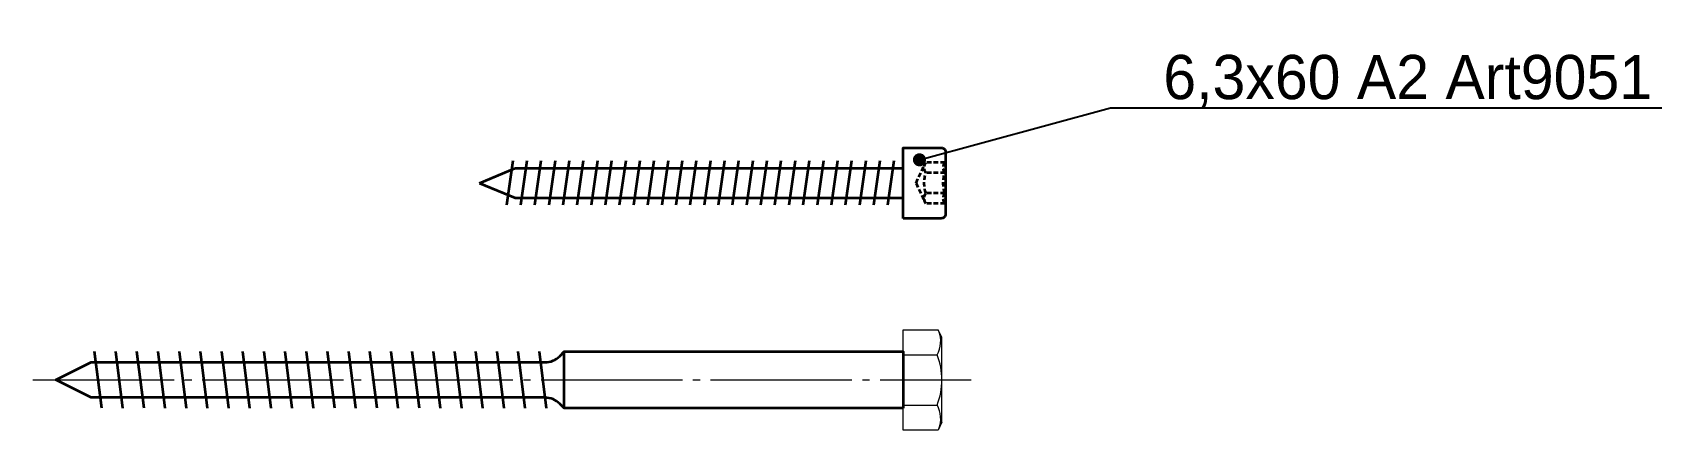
# Model space of a CAD drawing. Header units: millimetres. Extents: x -29692 to 34729, y -8412 to 43293.
# Drawn here: x -16164.9 to -15932.4, y -3810.2 to -3754 of the extents above; entities that cross this region are included whole.
import ezdxf
from ezdxf import colors
from ezdxf.entities.mleader import LeaderData, LeaderLine
from ezdxf.math import Vec2, Vec3

# ---------------------------------------------------------------- set-up
doc = ezdxf.new("R2010")
doc.units = ezdxf.units.MM
doc.linetypes.add('DASHED', pattern=[19.05, 12.7, -6.35])
doc.linetypes.add('GOST2.303 5', pattern=[24, 20, -1.5, 1, -1.5])
doc.layers.add('_0_001_Профили', color=150, linetype='Continuous', lineweight=35)
doc.layers.add('Axis-', color=30, linetype='GOST2.303 5', lineweight=9)
doc.layers.add('Text2-', color=144, linetype='Continuous')
doc.styles.add('alt', font='OpenGostTypeA.ttf')

# ---------------------------------------------------------------- blocks, each defined once
blk = doc.blocks.new('*U513')
at = {"linetype": 'DASHED', "ltscale": 0.05, "extrusion": (2.44925e-16, 1, 0)}
for p, q in [((-2.89, 5.91), (-2.89, 3.22)), ((-1.44, 5.91), (-1.44, 3.22)), ((1.44, 5.91), (1.44, 3.22)), ((2.89, 5.91), (2.89, 3.22)), ((-2.5, 3), (-2.89, 3.22)), ((0, 1.83), (-2.5, 3)), ((0, 1.83), (2.5, 3)), ((2.5, 3), (2.89, 3.22))]:
    blk.add_line(p, q, dxfattribs=at)
for p, q in [((-2.1, -54.94), (-2.1, 0)), ((2.1, -54.94), (2.1, 0)), ((3.15, -1.3), (-3.15, -2.2)), ((3.15, -3.3), (-3.15, -4.2)), ((3.15, -5.3), (-3.15, -6.2)), ((3.15, -7.3), (-3.15, -8.2)), ((3.15, -9.3), (-3.15, -10.2)), ((3.15, -11.3), (-3.15, -12.2)), ((3.15, -13.3), (-3.15, -14.2)), ((3.15, -15.3), (-3.15, -16.2)), ((3.15, -17.3), (-3.15, -18.2)), ((3.15, -19.3), (-3.15, -20.2)), ((3.15, -21.3), (-3.15, -22.2)), ((3.15, -23.3), (-3.15, -24.2)), ((3.15, -25.3), (-3.15, -26.2)), ((3.15, -27.3), (-3.15, -28.2)), ((3.15, -29.3), (-3.15, -30.2)), ((3.15, -31.3), (-3.15, -32.2)), ((3.15, -33.3), (-3.15, -34.2)), ((3.15, -35.3), (-3.15, -36.2)), ((3.15, -37.3), (-3.15, -38.2)), ((3.15, -39.3), (-3.15, -40.2)), ((3.15, -41.3), (-3.15, -42.2)), ((3.15, -43.3), (-3.15, -44.2)), ((3.15, -45.3), (-3.15, -46.2)), ((3.15, -47.3), (-3.15, -48.2)), ((3.15, -49.3), (-3.15, -50.2)), ((3.15, -51.3), (-3.15, -52.2)), ((3.15, -53.3), (-3.15, -54.2)), ((3.15, -55.3), (-3.15, -56.2)), ((0, -60), (-2.1, -54.94)), ((0, -60), (2.1, -54.94))]:
    blk.add_line(p, q)
blk.add_lwpolyline([(-5, 0), (5, 0), (5, 5.4, 0.414214), (4.4, 6), (-4.4, 6, 0.414214), (-5, 5.4)], format="xyb", close=True)
at = {"linetype": 'DASHED', "ltscale": 0.05}
for points in [[(3.05, 6), (2.89, 5.91, -0.309401), (1.44, 5.91, -0.154701), (-1.44, 5.91, -0.309401), (-2.89, 5.91), (-3.05, 6)], [(-2.89, 3.22, 0.309401), (-1.44, 3.22, 0.154701), (1.44, 3.22, 0.309401), (2.89, 3.22)]]:
    blk.add_lwpolyline(points, format="xyb", dxfattribs=at)
blk = doc.blocks.new('DIN571')
at = {"lineweight": 18}
for p, q in [((-5.5, 5.98), (-4.98, 7.1)), ((-4.98, 7.1), (0, 7.1)), ((0, 7.1), (0, -7.1)), ((-5.5, 5.98), (-5.5, -5.98)), ((0, 3.55), (-4.8, 3.55)), ((0, -3.55), (-4.8, -3.55)), ((-5.5, -5.98), (-4.98, -7.1)), ((0, -7.1), (-4.98, -7.1))]:
    blk.add_line(p, q, dxfattribs=at)
blk.add_lwpolyline([(0, 4), (48, 4), (48.62, 3.38, 0.198912), (50.74, 2.5), (115, 2.5), (120, 0), (115, -2.5), (50.74, -2.5, 0.198912), (48.62, -3.38), (48, -4), (0, -4)], format="xyb", close=True)
for points in [[(48, 4), (48, -4)], [(50.52, 4), (51.52, -4)], [(53.52, 4), (54.52, -4)], [(56.52, 4), (57.52, -4)], [(59.52, 4), (60.52, -4)], [(62.52, 4), (63.52, -4)], [(65.52, 4), (66.52, -4)], [(68.52, 4), (69.52, -4)], [(71.52, 4), (72.52, -4)], [(74.52, 4), (75.52, -4)], [(77.52, 4), (78.52, -4)], [(80.52, 4), (81.52, -4)], [(83.52, 4), (84.52, -4)], [(86.52, 4), (87.52, -4)], [(89.52, 4), (90.52, -4)], [(92.52, 4), (93.52, -4)], [(95.52, 4), (96.52, -4)], [(98.52, 4), (99.52, -4)], [(101.52, 4), (102.52, -4)], [(104.52, 4), (105.52, -4)], [(107.52, 4), (108.52, -4)], [(110.52, 4), (111.52, -4)], [(113.52, 4), (114.52, -4)]]:
    blk.add_lwpolyline(points)
for centre, radius, start, end in [((-1.34, 5.5), 3.98, 159.2731, 209.4178), ((3.9, 0), 9.4, 157.8126, 202.1874), ((-1.34, -5.5), 3.98, 150.5822, 200.7269)]:
    blk.add_arc(centre, radius, start, end, dxfattribs=at)
at = {"layer": 'Axis-'}
blk.add_line((123.27, 0), (-9.63, 0), dxfattribs=at)
blk = doc.blocks.new('_DotSmall')
blk.add_hatch(color=0).paths.add_polyline_path([(-0.125, 0, 1), (0.125, 0, 1)])

msp = doc.modelspace()

# ---------------------------------------------------------------- block references
at = {"layer": '_0_001_Профили', "transparency": 33554687, "extrusion": (0, 0, -1), "rotation": 90.00000000000001}
msp.add_blockref('*U513', (16041.605, -3775.271), dxfattribs=at)
at = {"layer": '_0_001_Профили', "transparency": 33554687, "rotation": 180}
msp.add_blockref('DIN571', (-16041.605, -3803.123), dxfattribs=at)

# ---------------------------------------------------------------- next in the draw order: leaders
at = {"layer": 'Text2-', "lineweight": 9, "transparency": 33554687}
ml = msp.add_multileader_mtext('Standard', dxfattribs=at)
ml.set_content('6,3х60 A2 Art9051', color=256, style='alt')
ml.set_leader_properties(color=256, linetype='ByLayer', lineweight=-3)
ml.set_arrow_properties(name='DOTSMALL')
ml.build(insert=Vec2(0, 0))
ml.multileader.update_dxf_attribs({"has_dogleg": 0, "text_left_attachment_type": 6, "text_right_attachment_type": 6, "dogleg_length": 0.36, "arrow_head_size": 7.5, "scale": 2.5})
ctx = ml.context
ctx.base_point, ctx.scale, ctx.char_height, ctx.arrow_head_size, ctx.landing_gap_size, ctx.plane_origin = Vec3(-16012.25, -3764.652), 2.5, 6.25, 7.5, 7.5, Vec3(-15905.79, -3842.726)
ctx.left_attachment, ctx.right_attachment = 6, 6
notes = []
notes.append((ctx, [(1, (1, 1, 0), (-16013.15, -3764.652), (1, 0), 0.9, [(0, [(-16039.296, -3771.986)], 0, [])])]))
ctx.mtext.insert, ctx.mtext.flow_direction = Vec3(-16004.75, -3757.152), 5
ctx.mtext.has_bg_fill, ctx.mtext.bg_color, ctx.mtext.bg_scale_factor, ctx.mtext.bg_transparency, ctx.mtext.use_window_bg_color = 1, -1027028792, 1.5, 0, 1
for ctx, leaders in notes:
    for number, flags, end, landing, length, lines in leaders:
        leader = LeaderData()
        leader.index, (leader.has_last_leader_line, leader.has_dogleg_vector, leader.attachment_direction) = number, flags
        leader.last_leader_point, leader.dogleg_vector, leader.dogleg_length = Vec3(end), Vec3(landing), length
        for number, points, colour, breaks in lines:
            line = LeaderLine()
            line.index, line.vertices, line.color, line.breaks = number, Vec3.list(points), colors.encode_raw_color(colour), breaks
            leader.lines.append(line)
        ctx.leaders.append(leader)

doc.saveas('drawing.dxf')
